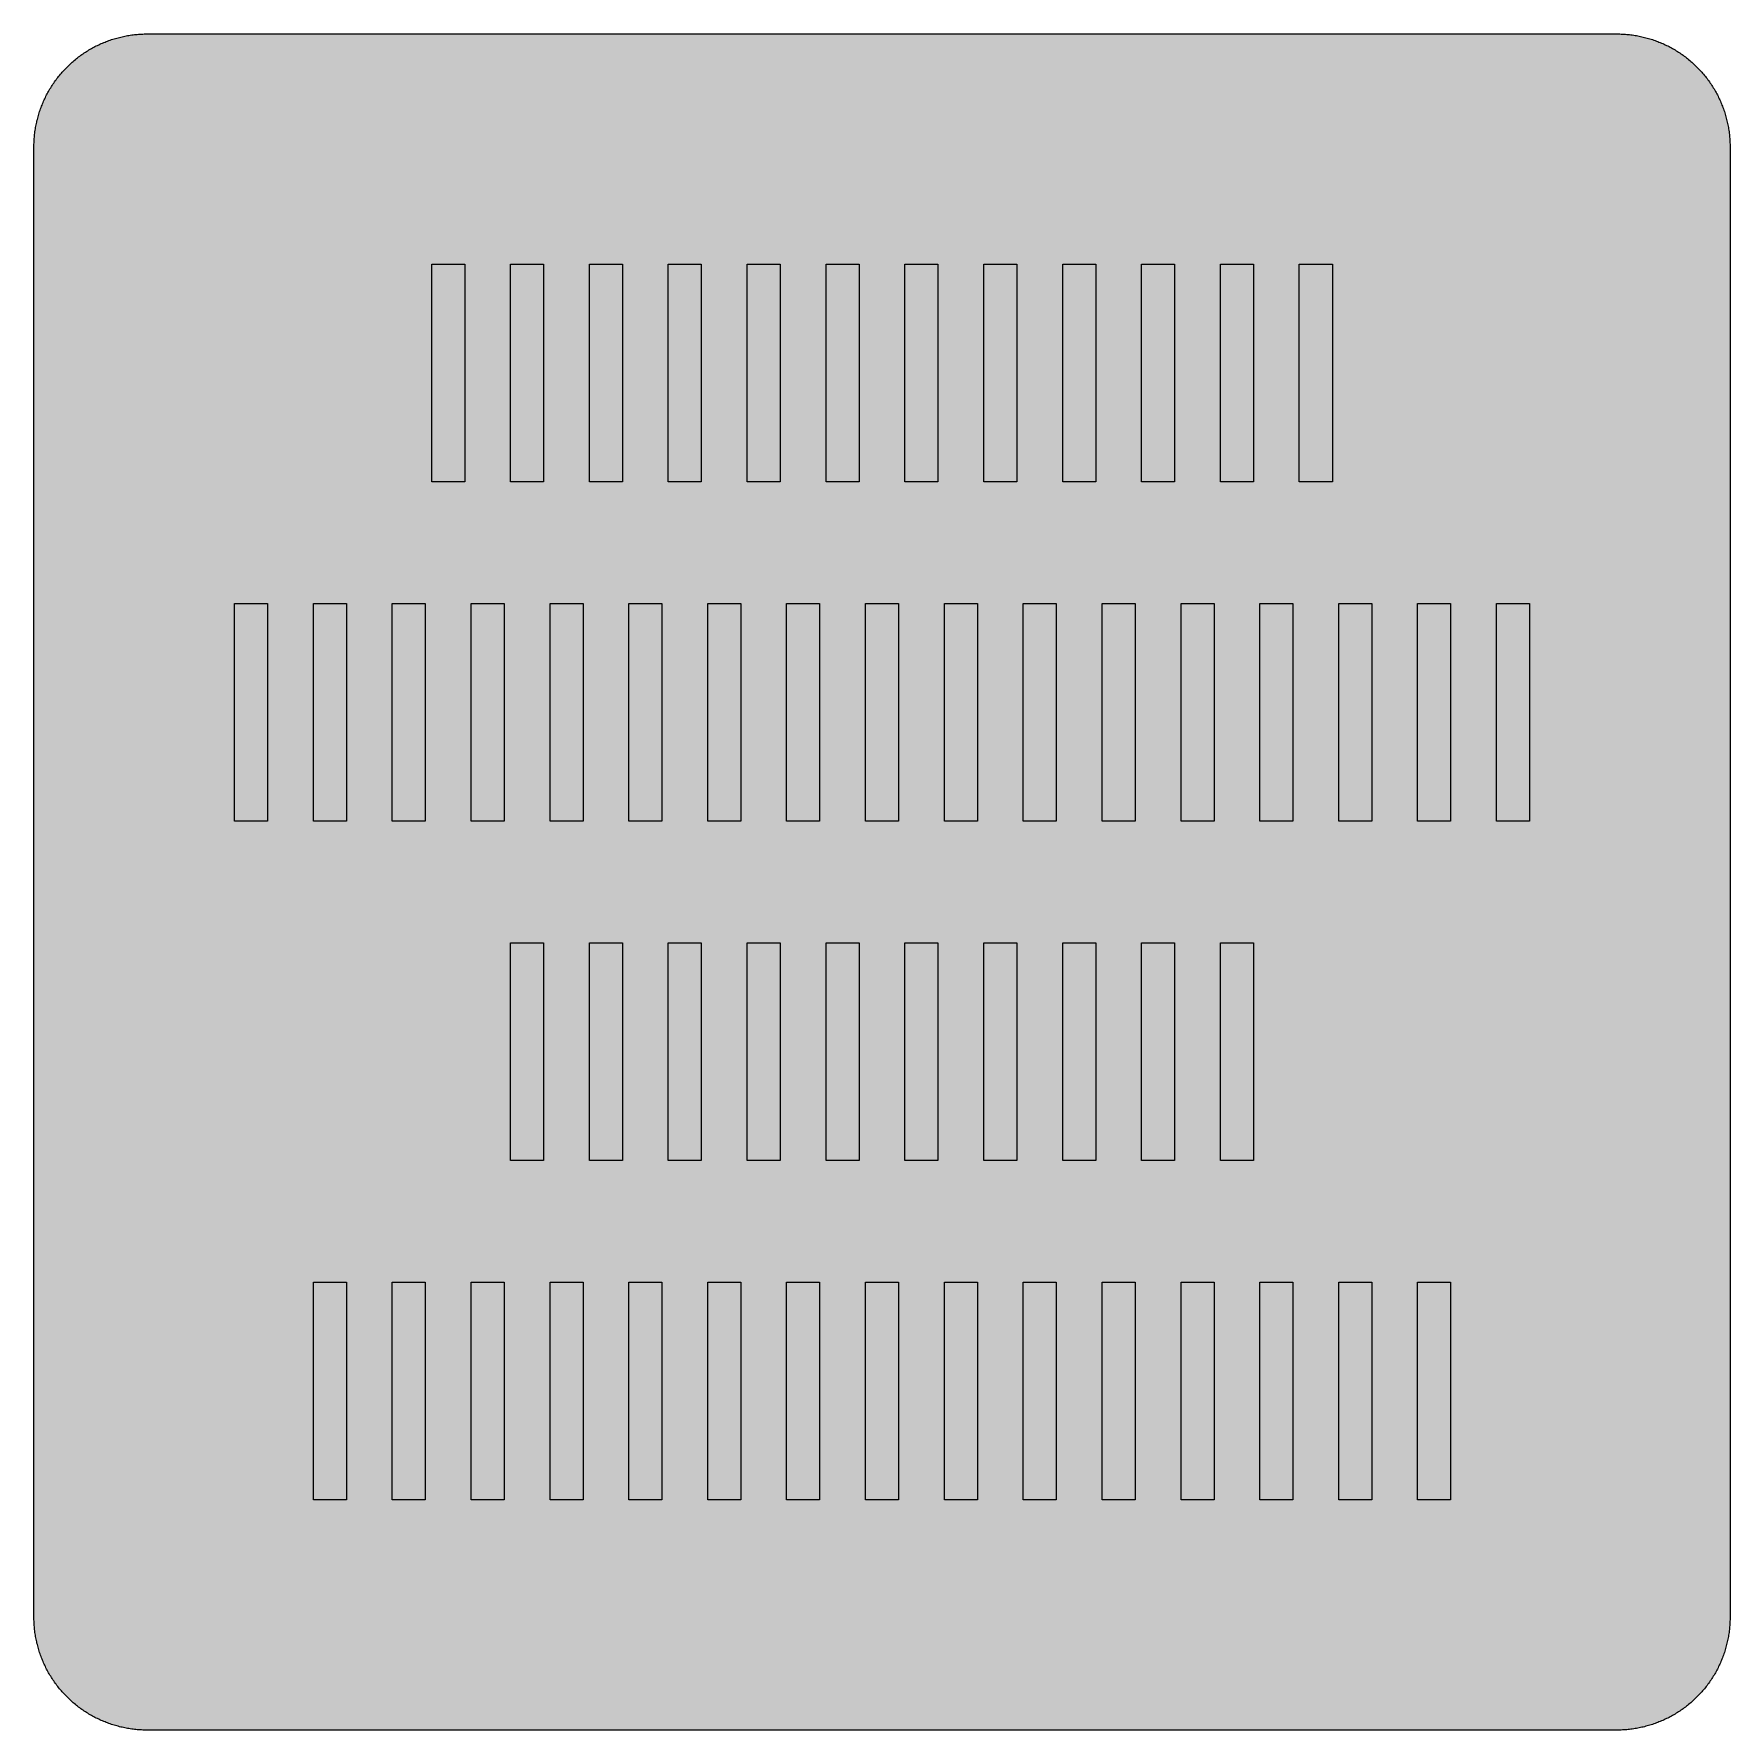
# Model space of a CAD drawing. Header units: millimetres. Extents: x 0 to 212, y 0 to 212.
import ezdxf

# ---------------------------------------------------------------- set-up
doc = ezdxf.new("R2010")
doc.units = ezdxf.units.MM

msp = doc.modelspace()

# ---------------------------------------------------------------- hatches: boundary and pattern name
for color, points in [(254, [(14.1633, 0.0536), (13.9878, 0.0533), (13.8125, 0.0559), (13.6373, 0.061), (13.462, 0.0686), (13.2893, 0.0787), (13.114, 0.0914), (12.9413, 0.1041), (12.7686, 0.1219), (12.5959, 0.1397), (12.4231, 0.16), (12.2504, 0.1829), (12.0777, 0.2057), (11.9075, 0.2337), (11.7373, 0.2616), (11.5672, 0.2921), (11.397, 0.3251), (11.2268, 0.3607), (11.0592, 0.3988), (10.8915, 0.4369), (10.7239, 0.4775), (10.5562, 0.5207), (10.3886, 0.5664), (10.2235, 0.6121), (10.0584, 0.6629), (9.8933, 0.7137), (9.7307, 0.7671), (9.5682, 0.8204), (9.4056, 0.8788), (9.2431, 0.9373), (9.083, 0.9982), (8.923, 1.0617), (8.763, 1.1252), (8.6055, 1.1938), (8.4455, 1.2624), (8.2906, 1.331), (8.1331, 1.4046), (7.9781, 1.4783), (7.8232, 1.5545), (7.6708, 1.6332), (7.5184, 1.7145), (7.366, 1.7958), (7.2161, 1.8796), (7.0663, 1.966), (6.919, 2.0523), (6.7716, 2.1438), (6.6243, 2.2352), (6.4795, 2.3266), (6.3348, 2.4232), (6.19, 2.5197), (6.0477, 2.6187), (5.908, 2.7178), (5.7683, 2.8194), (5.6286, 2.9235), (5.4915, 3.0302), (5.3543, 3.1369), (5.2197, 3.2461), (5.0851, 3.3579), (4.953, 3.4722), (4.8209, 3.5865), (4.6914, 3.7033), (4.5644, 3.8202), (4.4348, 3.9395), (4.3104, 4.0615), (4.1859, 4.1859), (4.0615, 4.3104), (3.9395, 4.4348), (3.8202, 4.5618), (3.7033, 4.6914), (3.5865, 4.8209), (3.4722, 4.953), (3.3579, 5.0851), (3.2487, 5.2197), (3.1369, 5.3543), (3.0302, 5.4915), (2.9235, 5.6286), (2.8194, 5.7683), (2.7178, 5.908), (2.6187, 6.0477), (2.5197, 6.19), (2.4232, 6.3348), (2.3266, 6.477), (2.2352, 6.6243), (2.1438, 6.7691), (2.0523, 6.9164), (1.966, 7.0663), (1.8796, 7.2161), (1.7958, 7.366), (1.7145, 7.5184), (1.6332, 7.6708), (1.5545, 7.8232), (1.4783, 7.9781), (1.4046, 8.1331), (1.331, 8.2906), (1.2598, 8.4455), (1.1913, 8.603), (1.1252, 8.763), (1.0592, 8.923), (0.9982, 9.083), (0.9373, 9.2431), (0.8763, 9.4056), (0.8204, 9.5682), (0.7645, 9.7307), (0.7112, 9.8933), (0.6604, 10.0584), (0.6121, 10.2235), (0.5639, 10.3911), (0.5207, 10.5562), (0.4775, 10.7239), (0.4343, 10.8915), (0.3962, 11.0592), (0.3607, 11.2268), (0.3251, 11.397), (0.2921, 11.5672), (0.2616, 11.7373), (0.2311, 11.9075), (0.2057, 12.0802), (0.1803, 12.2504), (0.1575, 12.4231), (0.1372, 12.5959), (0.1194, 12.7686), (0.1041, 12.9413), (0.0889, 13.1166), (0.0787, 13.2893), (0.0686, 13.4645), (0.061, 13.6373), (0.0559, 13.8125), (0.0508, 13.9878), (0.0508, 14.163), (0.0522, 197.6092), (0.0508, 197.7822), (0.0559, 197.9574), (0.061, 198.1327), (0.0686, 198.308), (0.0787, 198.4807), (0.0889, 198.6559), (0.1041, 198.8287), (0.1194, 199.0014), (0.1372, 199.1741), (0.1575, 199.3468), (0.1803, 199.5195), (0.2057, 199.6923), (0.2311, 199.8624), (0.2616, 200.0326), (0.2921, 200.2028), (0.3251, 200.373), (0.3607, 200.5432), (0.3962, 200.7108), (0.4343, 200.8784), (0.4775, 201.0461), (0.5207, 201.2137), (0.5639, 201.3814), (0.6121, 201.5465), (0.6604, 201.7116), (0.7112, 201.8767), (0.7645, 202.0392), (0.8204, 202.2018), (0.8763, 202.3643), (0.9373, 202.5269), (0.9982, 202.6869), (1.0592, 202.8469), (1.1252, 203.007), (1.1913, 203.1644), (1.2598, 203.3245), (1.331, 203.4794), (1.4046, 203.6369), (1.4783, 203.7918), (1.5545, 203.9468), (1.6332, 204.0992), (1.7145, 204.2516), (1.7958, 204.404), (1.8796, 204.5538), (1.966, 204.7037), (2.0523, 204.851), (2.1438, 204.9983), (2.2352, 205.1456), (2.3266, 205.2904), (2.4232, 205.4352), (2.5197, 205.58), (2.6187, 205.7222), (2.7178, 205.8619), (2.8194, 206.0016), (2.9235, 206.1413), (3.0302, 206.2785), (3.1369, 206.4156), (3.2487, 206.5503), (3.3579, 206.6849), (3.4722, 206.817), (3.5865, 206.949), (3.7033, 207.0786), (3.8202, 207.2056), (3.9395, 207.3351), (4.0615, 207.4596), (4.1859, 207.584), (4.3104, 207.7085), (4.4348, 207.8304), (4.5644, 207.9498), (4.6914, 208.0666), (4.8209, 208.1835), (4.953, 208.2978), (5.0851, 208.4121), (5.2197, 208.5213), (5.3543, 208.6331), (5.4915, 208.7397), (5.6286, 208.8464), (5.7683, 208.9506), (5.908, 209.0522), (6.0477, 209.1512), (6.19, 209.2503), (6.3348, 209.3468), (6.4795, 209.4433), (6.6243, 209.5348), (6.7716, 209.6262), (6.919, 209.7176), (7.0663, 209.804), (7.2161, 209.8904), (7.366, 209.9742), (7.5184, 210.0555), (7.6708, 210.1367), (7.8232, 210.2155), (7.9781, 210.2917), (8.1331, 210.3653), (8.2906, 210.439), (8.4455, 210.5101), (8.6055, 210.5787), (8.763, 210.6447), (8.923, 210.7108), (9.083, 210.7717), (9.2431, 210.8327), (9.4056, 210.8937), (9.5682, 210.9495), (9.7307, 211.0054), (9.8933, 211.0588), (10.0584, 211.1096), (10.2235, 211.1578), (10.3886, 211.2061), (10.5562, 211.2493), (10.7239, 211.2924), (10.8915, 211.3356), (11.0592, 211.3737), (11.2268, 211.4093), (11.397, 211.4448), (11.5672, 211.4779), (11.7373, 211.5083), (11.9075, 211.5388), (12.0777, 211.5642), (12.2504, 211.5896), (12.4231, 211.6125), (12.5959, 211.6328), (12.7686, 211.6506), (12.9413, 211.6658), (13.114, 211.6811), (13.2893, 211.6912), (13.462, 211.7014), (13.6373, 211.709), (13.8125, 211.7141), (13.9878, 211.7192), (14.163, 211.7192), (197.6078, 211.7203), (197.7822, 211.7192), (197.9574, 211.7141), (198.1327, 211.709), (198.3054, 211.7014), (198.4807, 211.6912), (198.6534, 211.6811), (198.8287, 211.6658), (199.0014, 211.6506), (199.1741, 211.6328), (199.3468, 211.6125), (199.5195, 211.5896), (199.6897, 211.5642), (199.8624, 211.5388), (200.0326, 211.5083), (200.2028, 211.4779), (200.373, 211.4448), (200.5432, 211.4093), (200.7108, 211.3737), (200.8784, 211.3356), (201.0461, 211.2924), (201.2137, 211.2493), (201.3788, 211.2061), (201.5465, 211.1578), (201.7116, 211.1096), (201.8767, 211.0588), (202.0392, 211.0054), (202.2018, 210.9495), (202.3643, 210.8937), (202.5269, 210.8327), (202.6869, 210.7717), (202.8469, 210.7108), (203.007, 210.6447), (203.167, 210.5787), (203.3245, 210.5101), (203.4794, 210.439), (203.6369, 210.3653), (203.7918, 210.2917), (203.9468, 210.2155), (204.0992, 210.1367), (204.2516, 210.0555), (204.404, 209.9742), (204.5538, 209.8904), (204.7037, 209.804), (204.8535, 209.7176), (205.0009, 209.6262), (205.1456, 209.5348), (205.293, 209.4433), (205.4352, 209.3468), (205.58, 209.2503), (205.7222, 209.1512), (205.8619, 209.0522), (206.0016, 208.9506), (206.1413, 208.8464), (206.2785, 208.7397), (206.4156, 208.6331), (206.5503, 208.5213), (206.6849, 208.4121), (206.817, 208.2978), (206.949, 208.1835), (207.0786, 208.0666), (207.2081, 207.9498), (207.3351, 207.8304), (207.4596, 207.7085), (207.584, 207.584), (207.7085, 207.4596), (207.8304, 207.3351), (207.9498, 207.2056), (208.0666, 207.0786), (208.1835, 206.949), (208.2978, 206.817), (208.4121, 206.6849), (208.5238, 206.5503), (208.6331, 206.4156), (208.7397, 206.2785), (208.8464, 206.1413), (208.9506, 206.0016), (209.0522, 205.8619), (209.1512, 205.7222), (209.2503, 205.58), (209.3468, 205.4352), (209.4433, 205.2904), (209.5348, 205.1456), (209.6262, 204.9983), (209.7176, 204.851), (209.804, 204.7037), (209.8904, 204.5538), (209.9742, 204.404), (210.0555, 204.2516), (210.1367, 204.0992), (210.2155, 203.9468), (210.2917, 203.7918), (210.3653, 203.6369), (210.439, 203.4794), (210.5076, 203.3245), (210.5762, 203.1644), (210.6447, 203.007), (210.7082, 202.8469), (210.7717, 202.6869), (210.8327, 202.5269), (210.8911, 202.3643), (210.9495, 202.2018), (211.0029, 202.0392), (211.0562, 201.8767), (211.107, 201.7116), (211.1578, 201.5465), (211.2035, 201.3814), (211.2493, 201.2137), (211.2924, 201.0461), (211.3331, 200.8784), (211.3712, 200.7108), (211.4093, 200.5432), (211.4448, 200.373), (211.4779, 200.2028), (211.5083, 200.0326), (211.5363, 199.8624), (211.5642, 199.6923), (211.5871, 199.5195), (211.6099, 199.3468), (211.6303, 199.1741), (211.648, 199.0014), (211.6658, 198.8287), (211.6785, 198.6559), (211.6912, 198.4807), (211.7014, 198.308), (211.709, 198.1327), (211.7141, 197.9574), (211.7166, 197.7822), (211.7166, 197.6069), (211.7189, 14.1647), (211.7166, 13.9878), (211.7141, 13.8125), (211.709, 13.6373), (211.7014, 13.4645), (211.6912, 13.2893), (211.6785, 13.1166), (211.6658, 12.9413), (211.648, 12.7686), (211.6303, 12.5959), (211.6099, 12.4231), (211.5871, 12.2504), (211.5642, 12.0802), (211.5363, 11.9075), (211.5083, 11.7373), (211.4779, 11.5672), (211.4448, 11.397), (211.4093, 11.2268), (211.3712, 11.0592), (211.3331, 10.8915), (211.2924, 10.7239), (211.2493, 10.5562), (211.2035, 10.3911), (211.1578, 10.2235), (211.107, 10.0584), (211.0562, 9.8933), (211.0029, 9.7307), (210.9495, 9.5682), (210.8911, 9.4056), (210.8327, 9.2431), (210.7717, 9.083), (210.7082, 8.923), (210.6447, 8.763), (210.5762, 8.603), (210.5076, 8.4455), (210.439, 8.2906), (210.3653, 8.1331), (210.2917, 7.9781), (210.2155, 7.8232), (210.1367, 7.6708), (210.0555, 7.5184), (209.9742, 7.366), (209.8904, 7.2161), (209.804, 7.0663), (209.7176, 6.9164), (209.6262, 6.7691), (209.5348, 6.6243), (209.4433, 6.477), (209.3468, 6.3348), (209.2503, 6.19), (209.1512, 6.0477), (209.0522, 5.908), (208.9506, 5.7683), (208.8464, 5.6286), (208.7397, 5.4915), (208.6331, 5.3543), (208.5238, 5.2197), (208.4121, 5.0851), (208.2978, 4.953), (208.1835, 4.8209), (208.0666, 4.6914), (207.9498, 4.5618), (207.8304, 4.4348), (207.7085, 4.3104), (207.584, 4.1859), (207.4596, 4.0615), (207.3351, 3.9395), (207.2081, 3.8202), (207.0786, 3.7033), (206.949, 3.5865), (206.817, 3.4722), (206.6849, 3.3579), (206.5503, 3.2461), (206.4156, 3.1369), (206.2785, 3.0302), (206.1413, 2.9235), (206.0016, 2.8194), (205.8619, 2.7178), (205.7222, 2.6187), (205.58, 2.5197), (205.4352, 2.4232), (205.293, 2.3266), (205.1456, 2.2352), (205.0009, 2.1438), (204.8535, 2.0523), (204.7037, 1.966), (204.5538, 1.8796), (204.404, 1.7958), (204.2516, 1.7145), (204.0992, 1.6332), (203.9468, 1.5545), (203.7918, 1.4783), (203.6369, 1.4046), (203.4794, 1.331), (203.3245, 1.2624), (203.167, 1.1938), (203.007, 1.1252), (202.8469, 1.0617), (202.6869, 0.9982), (202.5269, 0.9373), (202.3643, 0.8788), (202.2018, 0.8204), (202.0392, 0.7671), (201.8767, 0.7137), (201.7116, 0.6629), (201.5465, 0.6121), (201.3788, 0.5664), (201.2137, 0.5207), (201.0461, 0.4775), (200.8784, 0.4369), (200.7108, 0.3988), (200.5432, 0.3607), (200.373, 0.3251), (200.2028, 0.2921), (200.0326, 0.2616), (199.8624, 0.2337), (199.6897, 0.2057), (199.5195, 0.1829), (199.3468, 0.16), (199.1741, 0.1397), (199.0014, 0.1219), (198.8287, 0.1041), (198.6534, 0.0914), (198.4807, 0.0787), (198.3054, 0.0686), (198.1327, 0.061), (197.9574, 0.0559), (197.7822, 0.0533), (197.6069, 0.0533)]), (59, [(49.6895, 182.9689), (53.8099, 182.9689), (53.8099, 155.805), (49.6895, 155.805)]), (59, [(59.5327, 182.9689), (63.6531, 182.9689), (63.6531, 155.805), (59.5327, 155.805)]), (59, [(69.3745, 182.9689), (73.4949, 182.9689), (73.4949, 155.805), (69.3745, 155.805)]), (59, [(79.218, 182.9689), (83.3385, 182.9689), (83.3385, 155.805), (79.218, 155.805)]), (59, [(89.0612, 182.9689), (93.1817, 182.9689), (93.1817, 155.805), (89.0612, 155.805)]), (59, [(98.9044, 182.9689), (103.0249, 182.9689), (103.0249, 155.805), (98.9044, 155.805)]), (59, [(108.748, 182.9689), (112.8684, 182.9689), (112.8684, 155.805), (108.748, 155.805)]), (59, [(118.5912, 182.9689), (122.7116, 182.9689), (122.7116, 155.805), (118.5912, 155.805)]), (59, [(128.4333, 182.9689), (132.5538, 182.9689), (132.5538, 155.805), (128.4333, 155.805)]), (59, [(138.2765, 182.9689), (142.397, 182.9689), (142.397, 155.805), (138.2765, 155.805)]), (59, [(148.1197, 182.9689), (152.2402, 182.9689), (152.2402, 155.805), (148.1197, 155.805)]), (59, [(157.9633, 182.9689), (162.0837, 182.9689), (162.0837, 155.805), (157.9633, 155.805)]), (59, [(25.0818, 140.6356), (29.2022, 140.6356), (29.2022, 113.4717), (25.0818, 113.4717)]), (59, [(34.925, 140.6356), (39.0454, 140.6356), (39.0454, 113.4717), (34.925, 113.4717)]), (59, [(44.7668, 140.6356), (48.8872, 140.6356), (48.8872, 113.4717), (44.7668, 113.4717)]), (59, [(54.6104, 140.6356), (58.7308, 140.6356), (58.7308, 113.4717), (54.6104, 113.4717)]), (59, [(64.4536, 140.6356), (68.574, 140.6356), (68.574, 113.4717), (64.4536, 113.4717)]), (59, [(74.2968, 140.6356), (78.4172, 140.6356), (78.4172, 113.4717), (74.2968, 113.4717)]), (59, [(84.1403, 140.6356), (88.2608, 140.6356), (88.2608, 113.4717), (84.1403, 113.4717)]), (59, [(93.9835, 140.6356), (98.104, 140.6356), (98.104, 113.4717), (93.9835, 113.4717)]), (59, [(103.8257, 140.6356), (107.9461, 140.6356), (107.9461, 113.4717), (103.8257, 113.4717)]), (59, [(113.6689, 140.6356), (117.7893, 140.6356), (117.7893, 113.4717), (113.6689, 113.4717)]), (59, [(123.5121, 140.6356), (127.6325, 140.6356), (127.6325, 113.4717), (123.5121, 113.4717)]), (59, [(133.3556, 140.6356), (137.4761, 140.6356), (137.4761, 113.4717), (133.3556, 113.4717)]), (59, [(143.1988, 140.6356), (147.3193, 140.6356), (147.3193, 113.4717), (143.1988, 113.4717)]), (59, [(153.0421, 140.6356), (157.1625, 140.6356), (157.1625, 113.4717), (153.0421, 113.4717)]), (59, [(162.8842, 140.6356), (167.0046, 140.6356), (167.0046, 113.4717), (162.8842, 113.4717)]), (59, [(172.7274, 140.6356), (176.8479, 140.6356), (176.8479, 113.4717), (172.7274, 113.4717)]), (59, [(182.5706, 140.6356), (186.6911, 140.6356), (186.6911, 113.4717), (182.5706, 113.4717)]), (59, [(59.5327, 98.3022), (63.6531, 98.3022), (63.6531, 71.1383), (59.5327, 71.1383)]), (59, [(69.3745, 98.3022), (73.4949, 98.3022), (73.4949, 71.1383), (69.3745, 71.1383)]), (59, [(79.218, 98.3022), (83.3385, 98.3022), (83.3385, 71.1383), (79.218, 71.1383)]), (59, [(89.0612, 98.3022), (93.1817, 98.3022), (93.1817, 71.1383), (89.0612, 71.1383)]), (59, [(98.9044, 98.3022), (103.0249, 98.3022), (103.0249, 71.1383), (98.9044, 71.1383)]), (59, [(108.748, 98.3022), (112.8684, 98.3022), (112.8684, 71.1383), (108.748, 71.1383)]), (59, [(118.5912, 98.3022), (122.7116, 98.3022), (122.7116, 71.1383), (118.5912, 71.1383)]), (59, [(128.4333, 98.3022), (132.5538, 98.3022), (132.5538, 71.1383), (128.4333, 71.1383)]), (59, [(138.2765, 98.3022), (142.397, 98.3022), (142.397, 71.1383), (138.2765, 71.1383)]), (59, [(148.1197, 98.3022), (152.2402, 98.3022), (152.2402, 71.1383), (148.1197, 71.1383)]), (59, [(34.925, 55.9689), (39.0454, 55.9689), (39.0454, 28.805), (34.925, 28.805)]), (59, [(44.7668, 55.9689), (48.8872, 55.9689), (48.8872, 28.805), (44.7668, 28.805)]), (59, [(54.6104, 55.9689), (58.7308, 55.9689), (58.7308, 28.805), (54.6104, 28.805)]), (59, [(64.4536, 55.9689), (68.574, 55.9689), (68.574, 28.805), (64.4536, 28.805)]), (59, [(74.2968, 55.9689), (78.4172, 55.9689), (78.4172, 28.805), (74.2968, 28.805)]), (59, [(84.1403, 55.9689), (88.2608, 55.9689), (88.2608, 28.805), (84.1403, 28.805)]), (59, [(93.9835, 55.9689), (98.104, 55.9689), (98.104, 28.805), (93.9835, 28.805)]), (59, [(103.8257, 55.9689), (107.9461, 55.9689), (107.9461, 28.805), (103.8257, 28.805)]), (59, [(113.6689, 55.9689), (117.7893, 55.9689), (117.7893, 28.805), (113.6689, 28.805)]), (59, [(123.5121, 55.9689), (127.6325, 55.9689), (127.6325, 28.805), (123.5121, 28.805)]), (59, [(133.3556, 55.9689), (137.4761, 55.9689), (137.4761, 28.805), (133.3556, 28.805)]), (59, [(143.1988, 55.9689), (147.3193, 55.9689), (147.3193, 28.805), (143.1988, 28.805)]), (59, [(153.0421, 55.9689), (157.1625, 55.9689), (157.1625, 28.805), (153.0421, 28.805)]), (59, [(162.8842, 55.9689), (167.0046, 55.9689), (167.0046, 28.805), (162.8842, 28.805)]), (59, [(172.7274, 55.9689), (176.8479, 55.9689), (176.8479, 28.805), (172.7274, 28.805)])]:
    msp.add_hatch(color=color).paths.add_polyline_path(points)
h = msp.add_hatch(color=59)
h.paths.add_polyline_path([(14.1633, 3.5814), (13.8887, 3.5839), (13.6169, 3.5941), (13.3477, 3.6119), (13.081, 3.6347), (12.8143, 3.6652), (12.5501, 3.7008), (12.2885, 3.7465), (12.0294, 3.7948), (11.7729, 3.8506), (11.5164, 3.9141), (11.2649, 3.9827), (11.016, 4.0564), (10.7671, 4.1351), (10.5232, 4.2215), (10.2819, 4.3129), (10.0432, 4.412), (9.8069, 4.5161), (9.5733, 4.6228), (9.3447, 4.7371), (9.1186, 4.8565), (8.8951, 4.9809), (8.6741, 5.113), (8.4582, 5.2476), (8.2448, 5.3873), (8.0366, 5.5321), (7.8308, 5.682), (7.6276, 5.8369), (7.4295, 5.9969), (7.2365, 6.1595), (7.046, 6.3297), (6.8605, 6.5024), (6.6777, 6.6802), (6.5024, 6.8605), (6.3271, 7.046), (6.1595, 7.2365), (5.9969, 7.432), (5.8369, 7.6302), (5.682, 7.8308), (5.5321, 8.0366), (5.3873, 8.2448), (5.2451, 8.4582), (5.1105, 8.6741), (4.9809, 8.8951), (4.8565, 9.1186), (4.7371, 9.3447), (4.6228, 9.5758), (4.5136, 9.8069), (4.4094, 10.0432), (4.3129, 10.2819), (4.2215, 10.5232), (4.1351, 10.7696), (4.0538, 11.016), (3.9802, 11.2649), (3.9116, 11.5189), (3.8506, 11.7729), (3.7948, 12.0294), (3.744, 12.2911), (3.7008, 12.5527), (3.6627, 12.8143), (3.6322, 13.081), (3.6093, 13.3502), (3.5916, 13.6195), (3.5814, 13.8913), (3.5789, 14.163), (3.58, 197.6092), (3.5814, 197.8812), (3.5916, 198.153), (3.6093, 198.4223), (3.6322, 198.689), (3.6627, 198.9557), (3.7008, 199.2198), (3.744, 199.4814), (3.7948, 199.7405), (3.8506, 199.9971), (3.9116, 200.2536), (3.9802, 200.5051), (4.0538, 200.754), (4.1351, 201.0029), (4.2215, 201.2467), (4.3129, 201.488), (4.4094, 201.7268), (4.5136, 201.963), (4.6228, 202.1967), (4.7371, 202.4253), (4.8565, 202.6514), (4.9809, 202.8749), (5.1105, 203.0959), (5.2451, 203.3118), (5.3873, 203.5251), (5.5321, 203.7334), (5.682, 203.9391), (5.8369, 204.1423), (5.9969, 204.3405), (6.1595, 204.5335), (6.3271, 204.724), (6.5024, 204.9094), (6.6777, 205.0923), (6.8605, 205.2676), (7.046, 205.4428), (7.2365, 205.6105), (7.4295, 205.773), (7.6276, 205.933), (7.8308, 206.088), (8.0366, 206.2378), (8.2448, 206.3826), (8.4582, 206.5249), (8.6741, 206.6595), (8.8951, 206.789), (9.1186, 206.9135), (9.3447, 207.0329), (9.5733, 207.1472), (9.8069, 207.2564), (10.0432, 207.3605), (10.2819, 207.457), (10.5232, 207.5485), (10.7671, 207.6348), (11.016, 207.7161), (11.2649, 207.7898), (11.5164, 207.8584), (11.7729, 207.9193), (12.0294, 207.9752), (12.2885, 208.026), (12.5501, 208.0692), (12.8143, 208.1073), (13.081, 208.1378), (13.3477, 208.1606), (13.6169, 208.1784), (13.8887, 208.1886), (14.163, 208.1911), (197.6078, 208.1925), (197.8787, 208.1886), (198.1505, 208.1784), (198.4197, 208.1606), (198.689, 208.1378), (198.9557, 208.1073), (199.2173, 208.0692), (199.4789, 208.026), (199.7405, 207.9752), (199.9971, 207.9193), (200.2511, 207.8584), (200.5051, 207.7898), (200.754, 207.7161), (201.0004, 207.6348), (201.2467, 207.5485), (201.488, 207.457), (201.7268, 207.3605), (201.963, 207.2564), (202.1942, 207.1472), (202.4253, 207.0329), (202.6514, 206.9135), (202.8749, 206.789), (203.0959, 206.6595), (203.3118, 206.5249), (203.5251, 206.3826), (203.7334, 206.2378), (203.9391, 206.088), (204.1398, 205.933), (204.3379, 205.773), (204.5335, 205.6105), (204.724, 205.4428), (204.9094, 205.2676), (205.0898, 205.0923), (205.2676, 204.9094), (205.4403, 204.724), (205.6105, 204.5335), (205.773, 204.3405), (205.933, 204.1423), (206.088, 203.9391), (206.2378, 203.7334), (206.3826, 203.5251), (206.5223, 203.3118), (206.6569, 203.0959), (206.789, 202.8749), (206.9135, 202.6514), (207.0329, 202.4253), (207.1472, 202.1967), (207.2538, 201.963), (207.358, 201.7268), (207.457, 201.488), (207.5485, 201.2467), (207.6348, 201.0029), (207.7136, 200.754), (207.7872, 200.5051), (207.8558, 200.2536), (207.9193, 199.9971), (207.9752, 199.7405), (208.0235, 199.4814), (208.0692, 199.2198), (208.1047, 198.9557), (208.1352, 198.689), (208.1581, 198.4223), (208.1759, 198.153), (208.186, 197.8812), (208.1911, 197.6069), (208.1911, 14.1647), (208.186, 13.8913), (208.1759, 13.6195), (208.1581, 13.3502), (208.1352, 13.081), (208.1047, 12.8143), (208.0692, 12.5527), (208.0235, 12.2911), (207.9752, 12.0294), (207.9193, 11.7729), (207.8558, 11.5189), (207.7872, 11.2649), (207.7136, 11.016), (207.6348, 10.7696), (207.5485, 10.5232), (207.457, 10.2819), (207.358, 10.0432), (207.2538, 9.8069), (207.1472, 9.5758), (207.0329, 9.3447), (206.9135, 9.1186), (206.789, 8.8951), (206.6569, 8.6741), (206.5223, 8.4582), (206.3826, 8.2448), (206.2378, 8.0366), (206.088, 7.8308), (205.933, 7.6302), (205.773, 7.432), (205.6105, 7.2365), (205.4403, 7.046), (205.2676, 6.8605), (205.0898, 6.6802), (204.9094, 6.5024), (204.724, 6.3297), (204.5335, 6.1595), (204.3379, 5.9969), (204.1398, 5.8369), (203.9391, 5.682), (203.7334, 5.5321), (203.5251, 5.3873), (203.3118, 5.2476), (203.0959, 5.113), (202.8749, 4.9809), (202.6514, 4.8565), (202.4253, 4.7371), (202.1942, 4.6228), (201.963, 4.5161), (201.7268, 4.412), (201.488, 4.3129), (201.2467, 4.2215), (201.0004, 4.1351), (200.754, 4.0564), (200.5051, 3.9827), (200.2511, 3.9141), (199.9971, 3.8506), (199.7405, 3.7948), (199.4789, 3.7465), (199.2173, 3.7008), (198.9557, 3.6652), (198.689, 3.6347), (198.4197, 3.6119), (198.1505, 3.5941), (197.8787, 3.5839), (197.6069, 3.5789)])
h.paths.add_polyline_path([(14.1633, 8.8731), (14.0259, 8.8748), (13.8887, 8.8798), (13.7541, 8.8875), (13.622, 8.9002), (13.4874, 8.9154), (13.3553, 8.9332), (13.2258, 8.9535), (13.0962, 8.9789), (12.9667, 9.0068), (12.8397, 9.0373), (12.7127, 9.0729), (12.5882, 9.1084), (12.4663, 9.1491), (12.3419, 9.1923), (12.2225, 9.238), (12.1031, 9.2888), (11.9837, 9.3396), (11.8694, 9.3929), (11.7526, 9.4513), (11.6408, 9.5098), (11.5291, 9.5733), (11.4198, 9.6368), (11.3106, 9.7053), (11.2039, 9.7765), (11.0998, 9.8476), (10.9957, 9.9238), (10.8966, 10), (10.7975, 10.0787), (10.6985, 10.1625), (10.6045, 10.2464), (10.5105, 10.3327), (10.4216, 10.4216), (10.3327, 10.5131), (10.2464, 10.6045), (10.16, 10.701), (10.0787, 10.7975), (10, 10.8966), (9.9212, 10.9982), (9.8476, 11.0998), (9.7739, 11.2039), (9.7053, 11.3106), (9.6368, 11.4198), (9.5707, 11.5291), (9.5098, 11.6408), (9.4488, 11.7551), (9.3929, 11.8694), (9.337, 11.9863), (9.2862, 12.1031), (9.238, 12.2225), (9.1923, 12.3444), (9.1491, 12.4663), (9.1084, 12.5908), (9.0703, 12.7152), (9.0373, 12.8397), (9.0068, 12.9692), (8.9789, 13.0962), (8.9535, 13.2258), (8.9306, 13.3579), (8.9129, 13.4899), (8.8976, 13.622), (8.8849, 13.7566), (8.8773, 13.8913), (8.8722, 14.0259), (8.8697, 14.163), (8.8717, 197.6092), (8.8722, 197.7441), (8.8773, 197.8812), (8.8849, 198.0159), (8.8976, 198.1479), (8.9129, 198.2826), (8.9306, 198.4146), (8.9535, 198.5442), (8.9789, 198.6737), (9.0068, 198.8033), (9.0373, 198.9303), (9.0703, 199.0573), (9.1084, 199.1817), (9.1491, 199.3036), (9.1923, 199.4281), (9.238, 199.5475), (9.2862, 199.6669), (9.337, 199.7862), (9.3929, 199.9005), (9.4488, 200.0174), (9.5098, 200.1291), (9.5707, 200.2409), (9.6368, 200.3501), (9.7053, 200.4593), (9.7739, 200.566), (9.8476, 200.6702), (9.9212, 200.7743), (10, 200.8734), (10.0787, 200.9724), (10.16, 201.0715), (10.2464, 201.1655), (10.3327, 201.2594), (10.4216, 201.3483), (10.5105, 201.4372), (10.6045, 201.5236), (10.6985, 201.61), (10.7975, 201.6912), (10.8966, 201.77), (10.9957, 201.8487), (11.0998, 201.9224), (11.2039, 201.996), (11.3106, 202.0646), (11.4198, 202.1332), (11.5291, 202.1992), (11.6408, 202.2602), (11.7526, 202.3212), (11.8694, 202.377), (11.9837, 202.4329), (12.1031, 202.4837), (12.2225, 202.532), (12.3419, 202.5777), (12.4663, 202.6209), (12.5882, 202.6615), (12.7127, 202.6996), (12.8397, 202.7326), (12.9667, 202.7631), (13.0962, 202.7911), (13.2258, 202.8165), (13.3553, 202.8393), (13.4874, 202.8571), (13.622, 202.8723), (13.7541, 202.885), (13.8887, 202.8927), (14.0259, 202.8977), (14.163, 202.9003), (197.6078, 202.9008), (197.7441, 202.8977), (197.8787, 202.8927), (198.0133, 202.885), (198.1479, 202.8723), (198.28, 202.8571), (198.4121, 202.8393), (198.5442, 202.8165), (198.6737, 202.7911), (198.8007, 202.7631), (198.9303, 202.7326), (199.0547, 202.6996), (199.1792, 202.6615), (199.3036, 202.6209), (199.4256, 202.5777), (199.5475, 202.532), (199.6669, 202.4837), (199.7837, 202.4329), (199.9005, 202.377), (200.0148, 202.3212), (200.1291, 202.2602), (200.2409, 202.1992), (200.3501, 202.1332), (200.4593, 202.0646), (200.566, 201.996), (200.6702, 201.9224), (200.7718, 201.8487), (200.8734, 201.77), (200.9724, 201.6912), (201.0689, 201.61), (201.1655, 201.5236), (201.2569, 201.4372), (201.3483, 201.3483), (201.4372, 201.2594), (201.5236, 201.1655), (201.6074, 201.0715), (201.6912, 200.9724), (201.77, 200.8734), (201.8462, 200.7743), (201.9224, 200.6702), (201.9935, 200.566), (202.0646, 200.4593), (202.1332, 200.3501), (202.1967, 200.2409), (202.2602, 200.1291), (202.3186, 200.0174), (202.377, 199.9005), (202.4304, 199.7862), (202.4812, 199.6669), (202.532, 199.5475), (202.5777, 199.4281), (202.6209, 199.3036), (202.6615, 199.1817), (202.6971, 199.0573), (202.7326, 198.9303), (202.7631, 198.8033), (202.7911, 198.6737), (202.8165, 198.5442), (202.8368, 198.4146), (202.8546, 198.2826), (202.8698, 198.1479), (202.8825, 198.0159), (202.8901, 197.8812), (202.8952, 197.7441), (202.8977, 197.6069), (202.8994, 14.1647), (202.8952, 14.0259), (202.8901, 13.8913), (202.8825, 13.7566), (202.8698, 13.622), (202.8546, 13.4899), (202.8368, 13.3579), (202.8165, 13.2258), (202.7911, 13.0962), (202.7631, 12.9692), (202.7326, 12.8397), (202.6971, 12.7152), (202.6615, 12.5908), (202.6209, 12.4663), (202.5777, 12.3444), (202.532, 12.2225), (202.4812, 12.1031), (202.4304, 11.9863), (202.377, 11.8694), (202.3186, 11.7551), (202.2602, 11.6408), (202.1967, 11.5291), (202.1332, 11.4198), (202.0646, 11.3106), (201.9935, 11.2039), (201.9224, 11.0998), (201.8462, 10.9982), (201.77, 10.8966), (201.6912, 10.7975), (201.6074, 10.701), (201.5236, 10.6045), (201.4372, 10.5131), (201.3483, 10.4216), (201.2569, 10.3327), (201.1655, 10.2464), (201.0689, 10.1625), (200.9724, 10.0787), (200.8734, 10), (200.7718, 9.9238), (200.6702, 9.8476), (200.566, 9.7765), (200.4593, 9.7053), (200.3501, 9.6368), (200.2409, 9.5733), (200.1291, 9.5098), (200.0148, 9.4513), (199.9005, 9.3929), (199.7837, 9.3396), (199.6669, 9.2888), (199.5475, 9.238), (199.4256, 9.1923), (199.3036, 9.1491), (199.1792, 9.1084), (199.0547, 9.0729), (198.9303, 9.0373), (198.8007, 9.0068), (198.6737, 8.9789), (198.5442, 8.9535), (198.4121, 8.9332), (198.28, 8.9154), (198.1479, 8.9002), (198.0133, 8.8875), (197.8787, 8.8798), (197.7441, 8.8748), (197.6069, 8.8722)], flags=16)

# ---------------------------------------------------------------- linework, layer by layer
at = {"color": 254}
msp.add_lwpolyline([(14.1633, 0.0536), (13.9878, 0.0533), (13.8125, 0.0559), (13.6373, 0.061), (13.462, 0.0686), (13.2893, 0.0787), (13.114, 0.0914), (12.9413, 0.1041), (12.7686, 0.1219), (12.5959, 0.1397), (12.4231, 0.16), (12.2504, 0.1829), (12.0777, 0.2057), (11.9075, 0.2337), (11.7373, 0.2616), (11.5672, 0.2921), (11.397, 0.3251), (11.2268, 0.3607), (11.0592, 0.3988), (10.8915, 0.4369), (10.7239, 0.4775), (10.5562, 0.5207), (10.3886, 0.5664), (10.2235, 0.6121), (10.0584, 0.6629), (9.8933, 0.7137), (9.7307, 0.7671), (9.5682, 0.8204), (9.4056, 0.8788), (9.2431, 0.9373), (9.083, 0.9982), (8.923, 1.0617), (8.763, 1.1252), (8.6055, 1.1938), (8.4455, 1.2624), (8.2906, 1.331), (8.1331, 1.4046), (7.9781, 1.4783), (7.8232, 1.5545), (7.6708, 1.6332), (7.5184, 1.7145), (7.366, 1.7958), (7.2161, 1.8796), (7.0663, 1.966), (6.919, 2.0523), (6.7716, 2.1438), (6.6243, 2.2352), (6.4795, 2.3266), (6.3348, 2.4232), (6.19, 2.5197), (6.0477, 2.6187), (5.908, 2.7178), (5.7683, 2.8194), (5.6286, 2.9235), (5.4915, 3.0302), (5.3543, 3.1369), (5.2197, 3.2461), (5.0851, 3.3579), (4.953, 3.4722), (4.8209, 3.5865), (4.6914, 3.7033), (4.5644, 3.8202), (4.4348, 3.9395), (4.3104, 4.0615), (4.1859, 4.1859), (4.0615, 4.3104), (3.9395, 4.4348), (3.8202, 4.5618), (3.7033, 4.6914), (3.5865, 4.8209), (3.4722, 4.953), (3.3579, 5.0851), (3.2487, 5.2197), (3.1369, 5.3543), (3.0302, 5.4915), (2.9235, 5.6286), (2.8194, 5.7683), (2.7178, 5.908), (2.6187, 6.0477), (2.5197, 6.19), (2.4232, 6.3348), (2.3266, 6.477), (2.2352, 6.6243), (2.1438, 6.7691), (2.0523, 6.9164), (1.966, 7.0663), (1.8796, 7.2161), (1.7958, 7.366), (1.7145, 7.5184), (1.6332, 7.6708), (1.5545, 7.8232), (1.4783, 7.9781), (1.4046, 8.1331), (1.331, 8.2906), (1.2598, 8.4455), (1.1913, 8.603), (1.1252, 8.763), (1.0592, 8.923), (0.9982, 9.083), (0.9373, 9.2431), (0.8763, 9.4056), (0.8204, 9.5682), (0.7645, 9.7307), (0.7112, 9.8933), (0.6604, 10.0584), (0.6121, 10.2235), (0.5639, 10.3911), (0.5207, 10.5562), (0.4775, 10.7239), (0.4343, 10.8915), (0.3962, 11.0592), (0.3607, 11.2268), (0.3251, 11.397), (0.2921, 11.5672), (0.2616, 11.7373), (0.2311, 11.9075), (0.2057, 12.0802), (0.1803, 12.2504), (0.1575, 12.4231), (0.1372, 12.5959), (0.1194, 12.7686), (0.1041, 12.9413), (0.0889, 13.1166), (0.0787, 13.2893), (0.0686, 13.4645), (0.061, 13.6373), (0.0559, 13.8125), (0.0508, 13.9878), (0.0508, 14.163), (0.0522, 197.6092), (0.0508, 197.7822), (0.0559, 197.9574), (0.061, 198.1327), (0.0686, 198.308), (0.0787, 198.4807), (0.0889, 198.6559), (0.1041, 198.8287), (0.1194, 199.0014), (0.1372, 199.1741), (0.1575, 199.3468), (0.1803, 199.5195), (0.2057, 199.6923), (0.2311, 199.8624), (0.2616, 200.0326), (0.2921, 200.2028), (0.3251, 200.373), (0.3607, 200.5432), (0.3962, 200.7108), (0.4343, 200.8784), (0.4775, 201.0461), (0.5207, 201.2137), (0.5639, 201.3814), (0.6121, 201.5465), (0.6604, 201.7116), (0.7112, 201.8767), (0.7645, 202.0392), (0.8204, 202.2018), (0.8763, 202.3643), (0.9373, 202.5269), (0.9982, 202.6869), (1.0592, 202.8469), (1.1252, 203.007), (1.1913, 203.1644), (1.2598, 203.3245), (1.331, 203.4794), (1.4046, 203.6369), (1.4783, 203.7918), (1.5545, 203.9468), (1.6332, 204.0992), (1.7145, 204.2516), (1.7958, 204.404), (1.8796, 204.5538), (1.966, 204.7037), (2.0523, 204.851), (2.1438, 204.9983), (2.2352, 205.1456), (2.3266, 205.2904), (2.4232, 205.4352), (2.5197, 205.58), (2.6187, 205.7222), (2.7178, 205.8619), (2.8194, 206.0016), (2.9235, 206.1413), (3.0302, 206.2785), (3.1369, 206.4156), (3.2487, 206.5503), (3.3579, 206.6849), (3.4722, 206.817), (3.5865, 206.949), (3.7033, 207.0786), (3.8202, 207.2056), (3.9395, 207.3351), (4.0615, 207.4596), (4.1859, 207.584), (4.3104, 207.7085), (4.4348, 207.8304), (4.5644, 207.9498), (4.6914, 208.0666), (4.8209, 208.1835), (4.953, 208.2978), (5.0851, 208.4121), (5.2197, 208.5213), (5.3543, 208.6331), (5.4915, 208.7397), (5.6286, 208.8464), (5.7683, 208.9506), (5.908, 209.0522), (6.0477, 209.1512), (6.19, 209.2503), (6.3348, 209.3468), (6.4795, 209.4433), (6.6243, 209.5348), (6.7716, 209.6262), (6.919, 209.7176), (7.0663, 209.804), (7.2161, 209.8904), (7.366, 209.9742), (7.5184, 210.0555), (7.6708, 210.1367), (7.8232, 210.2155), (7.9781, 210.2917), (8.1331, 210.3653), (8.2906, 210.439), (8.4455, 210.5101), (8.6055, 210.5787), (8.763, 210.6447), (8.923, 210.7108), (9.083, 210.7717), (9.2431, 210.8327), (9.4056, 210.8937), (9.5682, 210.9495), (9.7307, 211.0054), (9.8933, 211.0588), (10.0584, 211.1096), (10.2235, 211.1578), (10.3886, 211.2061), (10.5562, 211.2493), (10.7239, 211.2924), (10.8915, 211.3356), (11.0592, 211.3737), (11.2268, 211.4093), (11.397, 211.4448), (11.5672, 211.4779), (11.7373, 211.5083), (11.9075, 211.5388), (12.0777, 211.5642), (12.2504, 211.5896), (12.4231, 211.6125), (12.5959, 211.6328), (12.7686, 211.6506), (12.9413, 211.6658), (13.114, 211.6811), (13.2893, 211.6912), (13.462, 211.7014), (13.6373, 211.709), (13.8125, 211.7141), (13.9878, 211.7192), (14.163, 211.7192), (197.6078, 211.7203), (197.7822, 211.7192), (197.9574, 211.7141), (198.1327, 211.709), (198.3054, 211.7014), (198.4807, 211.6912), (198.6534, 211.6811), (198.8287, 211.6658), (199.0014, 211.6506), (199.1741, 211.6328), (199.3468, 211.6125), (199.5195, 211.5896), (199.6897, 211.5642), (199.8624, 211.5388), (200.0326, 211.5083), (200.2028, 211.4779), (200.373, 211.4448), (200.5432, 211.4093), (200.7108, 211.3737), (200.8784, 211.3356), (201.0461, 211.2924), (201.2137, 211.2493), (201.3788, 211.2061), (201.5465, 211.1578), (201.7116, 211.1096), (201.8767, 211.0588), (202.0392, 211.0054), (202.2018, 210.9495), (202.3643, 210.8937), (202.5269, 210.8327), (202.6869, 210.7717), (202.8469, 210.7108), (203.007, 210.6447), (203.167, 210.5787), (203.3245, 210.5101), (203.4794, 210.439), (203.6369, 210.3653), (203.7918, 210.2917), (203.9468, 210.2155), (204.0992, 210.1367), (204.2516, 210.0555), (204.404, 209.9742), (204.5538, 209.8904), (204.7037, 209.804), (204.8535, 209.7176), (205.0009, 209.6262), (205.1456, 209.5348), (205.293, 209.4433), (205.4352, 209.3468), (205.58, 209.2503), (205.7222, 209.1512), (205.8619, 209.0522), (206.0016, 208.9506), (206.1413, 208.8464), (206.2785, 208.7397), (206.4156, 208.6331), (206.5503, 208.5213), (206.6849, 208.4121), (206.817, 208.2978), (206.949, 208.1835), (207.0786, 208.0666), (207.2081, 207.9498), (207.3351, 207.8304), (207.4596, 207.7085), (207.584, 207.584), (207.7085, 207.4596), (207.8304, 207.3351), (207.9498, 207.2056), (208.0666, 207.0786), (208.1835, 206.949), (208.2978, 206.817), (208.4121, 206.6849), (208.5238, 206.5503), (208.6331, 206.4156), (208.7397, 206.2785), (208.8464, 206.1413), (208.9506, 206.0016), (209.0522, 205.8619), (209.1512, 205.7222), (209.2503, 205.58), (209.3468, 205.4352), (209.4433, 205.2904), (209.5348, 205.1456), (209.6262, 204.9983), (209.7176, 204.851), (209.804, 204.7037), (209.8904, 204.5538), (209.9742, 204.404), (210.0555, 204.2516), (210.1367, 204.0992), (210.2155, 203.9468), (210.2917, 203.7918), (210.3653, 203.6369), (210.439, 203.4794), (210.5076, 203.3245), (210.5762, 203.1644), (210.6447, 203.007), (210.7082, 202.8469), (210.7717, 202.6869), (210.8327, 202.5269), (210.8911, 202.3643), (210.9495, 202.2018), (211.0029, 202.0392), (211.0562, 201.8767), (211.107, 201.7116), (211.1578, 201.5465), (211.2035, 201.3814), (211.2493, 201.2137), (211.2924, 201.0461), (211.3331, 200.8784), (211.3712, 200.7108), (211.4093, 200.5432), (211.4448, 200.373), (211.4779, 200.2028), (211.5083, 200.0326), (211.5363, 199.8624), (211.5642, 199.6923), (211.5871, 199.5195), (211.6099, 199.3468), (211.6303, 199.1741), (211.648, 199.0014), (211.6658, 198.8287), (211.6785, 198.6559), (211.6912, 198.4807), (211.7014, 198.308), (211.709, 198.1327), (211.7141, 197.9574), (211.7166, 197.7822), (211.7166, 197.6069), (211.7189, 14.1647), (211.7166, 13.9878), (211.7141, 13.8125), (211.709, 13.6373), (211.7014, 13.4645), (211.6912, 13.2893), (211.6785, 13.1166), (211.6658, 12.9413), (211.648, 12.7686), (211.6303, 12.5959), (211.6099, 12.4231), (211.5871, 12.2504), (211.5642, 12.0802), (211.5363, 11.9075), (211.5083, 11.7373), (211.4779, 11.5672), (211.4448, 11.397), (211.4093, 11.2268), (211.3712, 11.0592), (211.3331, 10.8915), (211.2924, 10.7239), (211.2493, 10.5562), (211.2035, 10.3911), (211.1578, 10.2235), (211.107, 10.0584), (211.0562, 9.8933), (211.0029, 9.7307), (210.9495, 9.5682), (210.8911, 9.4056), (210.8327, 9.2431), (210.7717, 9.083), (210.7082, 8.923), (210.6447, 8.763), (210.5762, 8.603), (210.5076, 8.4455), (210.439, 8.2906), (210.3653, 8.1331), (210.2917, 7.9781), (210.2155, 7.8232), (210.1367, 7.6708), (210.0555, 7.5184), (209.9742, 7.366), (209.8904, 7.2161), (209.804, 7.0663), (209.7176, 6.9164), (209.6262, 6.7691), (209.5348, 6.6243), (209.4433, 6.477), (209.3468, 6.3348), (209.2503, 6.19), (209.1512, 6.0477), (209.0522, 5.908), (208.9506, 5.7683), (208.8464, 5.6286), (208.7397, 5.4915), (208.6331, 5.3543), (208.5238, 5.2197), (208.4121, 5.0851), (208.2978, 4.953), (208.1835, 4.8209), (208.0666, 4.6914), (207.9498, 4.5618), (207.8304, 4.4348), (207.7085, 4.3104), (207.584, 4.1859), (207.4596, 4.0615), (207.3351, 3.9395), (207.2081, 3.8202), (207.0786, 3.7033), (206.949, 3.5865), (206.817, 3.4722), (206.6849, 3.3579), (206.5503, 3.2461), (206.4156, 3.1369), (206.2785, 3.0302), (206.1413, 2.9235), (206.0016, 2.8194), (205.8619, 2.7178), (205.7222, 2.6187), (205.58, 2.5197), (205.4352, 2.4232), (205.293, 2.3266), (205.1456, 2.2352), (205.0009, 2.1438), (204.8535, 2.0523), (204.7037, 1.966), (204.5538, 1.8796), (204.404, 1.7958), (204.2516, 1.7145), (204.0992, 1.6332), (203.9468, 1.5545), (203.7918, 1.4783), (203.6369, 1.4046), (203.4794, 1.331), (203.3245, 1.2624), (203.167, 1.1938), (203.007, 1.1252), (202.8469, 1.0617), (202.6869, 0.9982), (202.5269, 0.9373), (202.3643, 0.8788), (202.2018, 0.8204), (202.0392, 0.7671), (201.8767, 0.7137), (201.7116, 0.6629), (201.5465, 0.6121), (201.3788, 0.5664), (201.2137, 0.5207), (201.0461, 0.4775), (200.8784, 0.4369), (200.7108, 0.3988), (200.5432, 0.3607), (200.373, 0.3251), (200.2028, 0.2921), (200.0326, 0.2616), (199.8624, 0.2337), (199.6897, 0.2057), (199.5195, 0.1829), (199.3468, 0.16), (199.1741, 0.1397), (199.0014, 0.1219), (198.8287, 0.1041), (198.6534, 0.0914), (198.4807, 0.0787), (198.3054, 0.0686), (198.1327, 0.061), (197.9574, 0.0559), (197.7822, 0.0533), (197.6069, 0.0533), (14.1633, 0.0536)], dxfattribs=at)
at = {"color": 59}
for points in [[(49.6895, 182.9689), (53.8099, 182.9689), (53.8099, 155.805), (49.6895, 155.805), (49.6895, 182.9689)], [(59.5327, 182.9689), (63.6531, 182.9689), (63.6531, 155.805), (59.5327, 155.805), (59.5327, 182.9689)], [(69.3745, 182.9689), (73.4949, 182.9689), (73.4949, 155.805), (69.3745, 155.805), (69.3745, 182.9689)], [(79.218, 182.9689), (83.3385, 182.9689), (83.3385, 155.805), (79.218, 155.805), (79.218, 182.9689)], [(89.0612, 182.9689), (93.1817, 182.9689), (93.1817, 155.805), (89.0612, 155.805), (89.0612, 182.9689)], [(98.9044, 182.9689), (103.0249, 182.9689), (103.0249, 155.805), (98.9044, 155.805), (98.9044, 182.9689)], [(108.748, 182.9689), (112.8684, 182.9689), (112.8684, 155.805), (108.748, 155.805), (108.748, 182.9689)], [(118.5912, 182.9689), (122.7116, 182.9689), (122.7116, 155.805), (118.5912, 155.805), (118.5912, 182.9689)], [(128.4333, 182.9689), (132.5538, 182.9689), (132.5538, 155.805), (128.4333, 155.805), (128.4333, 182.9689)], [(138.2765, 182.9689), (142.397, 182.9689), (142.397, 155.805), (138.2765, 155.805), (138.2765, 182.9689)], [(148.1197, 182.9689), (152.2402, 182.9689), (152.2402, 155.805), (148.1197, 155.805), (148.1197, 182.9689)], [(157.9633, 182.9689), (162.0837, 182.9689), (162.0837, 155.805), (157.9633, 155.805), (157.9633, 182.9689)], [(25.0818, 140.6356), (29.2022, 140.6356), (29.2022, 113.4717), (25.0818, 113.4717), (25.0818, 140.6356)], [(34.925, 140.6356), (39.0454, 140.6356), (39.0454, 113.4717), (34.925, 113.4717), (34.925, 140.6356)], [(44.7668, 140.6356), (48.8872, 140.6356), (48.8872, 113.4717), (44.7668, 113.4717), (44.7668, 140.6356)], [(54.6104, 140.6356), (58.7308, 140.6356), (58.7308, 113.4717), (54.6104, 113.4717), (54.6104, 140.6356)], [(64.4536, 140.6356), (68.574, 140.6356), (68.574, 113.4717), (64.4536, 113.4717), (64.4536, 140.6356)], [(74.2968, 140.6356), (78.4172, 140.6356), (78.4172, 113.4717), (74.2968, 113.4717), (74.2968, 140.6356)], [(84.1403, 140.6356), (88.2608, 140.6356), (88.2608, 113.4717), (84.1403, 113.4717), (84.1403, 140.6356)], [(93.9835, 140.6356), (98.104, 140.6356), (98.104, 113.4717), (93.9835, 113.4717), (93.9835, 140.6356)], [(103.8257, 140.6356), (107.9461, 140.6356), (107.9461, 113.4717), (103.8257, 113.4717), (103.8257, 140.6356)], [(113.6689, 140.6356), (117.7893, 140.6356), (117.7893, 113.4717), (113.6689, 113.4717), (113.6689, 140.6356)], [(123.5121, 140.6356), (127.6325, 140.6356), (127.6325, 113.4717), (123.5121, 113.4717), (123.5121, 140.6356)], [(133.3556, 140.6356), (137.4761, 140.6356), (137.4761, 113.4717), (133.3556, 113.4717), (133.3556, 140.6356)], [(143.1988, 140.6356), (147.3193, 140.6356), (147.3193, 113.4717), (143.1988, 113.4717), (143.1988, 140.6356)], [(153.0421, 140.6356), (157.1625, 140.6356), (157.1625, 113.4717), (153.0421, 113.4717), (153.0421, 140.6356)], [(162.8842, 140.6356), (167.0046, 140.6356), (167.0046, 113.4717), (162.8842, 113.4717), (162.8842, 140.6356)], [(172.7274, 140.6356), (176.8479, 140.6356), (176.8479, 113.4717), (172.7274, 113.4717), (172.7274, 140.6356)], [(182.5706, 140.6356), (186.6911, 140.6356), (186.6911, 113.4717), (182.5706, 113.4717), (182.5706, 140.6356)], [(59.5327, 98.3022), (63.6531, 98.3022), (63.6531, 71.1383), (59.5327, 71.1383), (59.5327, 98.3022)], [(69.3745, 98.3022), (73.4949, 98.3022), (73.4949, 71.1383), (69.3745, 71.1383), (69.3745, 98.3022)], [(79.218, 98.3022), (83.3385, 98.3022), (83.3385, 71.1383), (79.218, 71.1383), (79.218, 98.3022)], [(89.0612, 98.3022), (93.1817, 98.3022), (93.1817, 71.1383), (89.0612, 71.1383), (89.0612, 98.3022)], [(98.9044, 98.3022), (103.0249, 98.3022), (103.0249, 71.1383), (98.9044, 71.1383), (98.9044, 98.3022)], [(108.748, 98.3022), (112.8684, 98.3022), (112.8684, 71.1383), (108.748, 71.1383), (108.748, 98.3022)], [(118.5912, 98.3022), (122.7116, 98.3022), (122.7116, 71.1383), (118.5912, 71.1383), (118.5912, 98.3022)], [(128.4333, 98.3022), (132.5538, 98.3022), (132.5538, 71.1383), (128.4333, 71.1383), (128.4333, 98.3022)], [(138.2765, 98.3022), (142.397, 98.3022), (142.397, 71.1383), (138.2765, 71.1383), (138.2765, 98.3022)], [(148.1197, 98.3022), (152.2402, 98.3022), (152.2402, 71.1383), (148.1197, 71.1383), (148.1197, 98.3022)], [(34.925, 55.9689), (39.0454, 55.9689), (39.0454, 28.805), (34.925, 28.805), (34.925, 55.9689)], [(44.7668, 55.9689), (48.8872, 55.9689), (48.8872, 28.805), (44.7668, 28.805), (44.7668, 55.9689)], [(54.6104, 55.9689), (58.7308, 55.9689), (58.7308, 28.805), (54.6104, 28.805), (54.6104, 55.9689)], [(64.4536, 55.9689), (68.574, 55.9689), (68.574, 28.805), (64.4536, 28.805), (64.4536, 55.9689)], [(74.2968, 55.9689), (78.4172, 55.9689), (78.4172, 28.805), (74.2968, 28.805), (74.2968, 55.9689)], [(84.1403, 55.9689), (88.2608, 55.9689), (88.2608, 28.805), (84.1403, 28.805), (84.1403, 55.9689)], [(93.9835, 55.9689), (98.104, 55.9689), (98.104, 28.805), (93.9835, 28.805), (93.9835, 55.9689)], [(103.8257, 55.9689), (107.9461, 55.9689), (107.9461, 28.805), (103.8257, 28.805), (103.8257, 55.9689)], [(113.6689, 55.9689), (117.7893, 55.9689), (117.7893, 28.805), (113.6689, 28.805), (113.6689, 55.9689)], [(123.5121, 55.9689), (127.6325, 55.9689), (127.6325, 28.805), (123.5121, 28.805), (123.5121, 55.9689)], [(133.3556, 55.9689), (137.4761, 55.9689), (137.4761, 28.805), (133.3556, 28.805), (133.3556, 55.9689)], [(143.1988, 55.9689), (147.3193, 55.9689), (147.3193, 28.805), (143.1988, 28.805), (143.1988, 55.9689)], [(153.0421, 55.9689), (157.1625, 55.9689), (157.1625, 28.805), (153.0421, 28.805), (153.0421, 55.9689)], [(162.8842, 55.9689), (167.0046, 55.9689), (167.0046, 28.805), (162.8842, 28.805), (162.8842, 55.9689)], [(172.7274, 55.9689), (176.8479, 55.9689), (176.8479, 28.805), (172.7274, 28.805), (172.7274, 55.9689)]]:
    msp.add_lwpolyline(points, dxfattribs=at)

doc.saveas('drawing.dxf')
